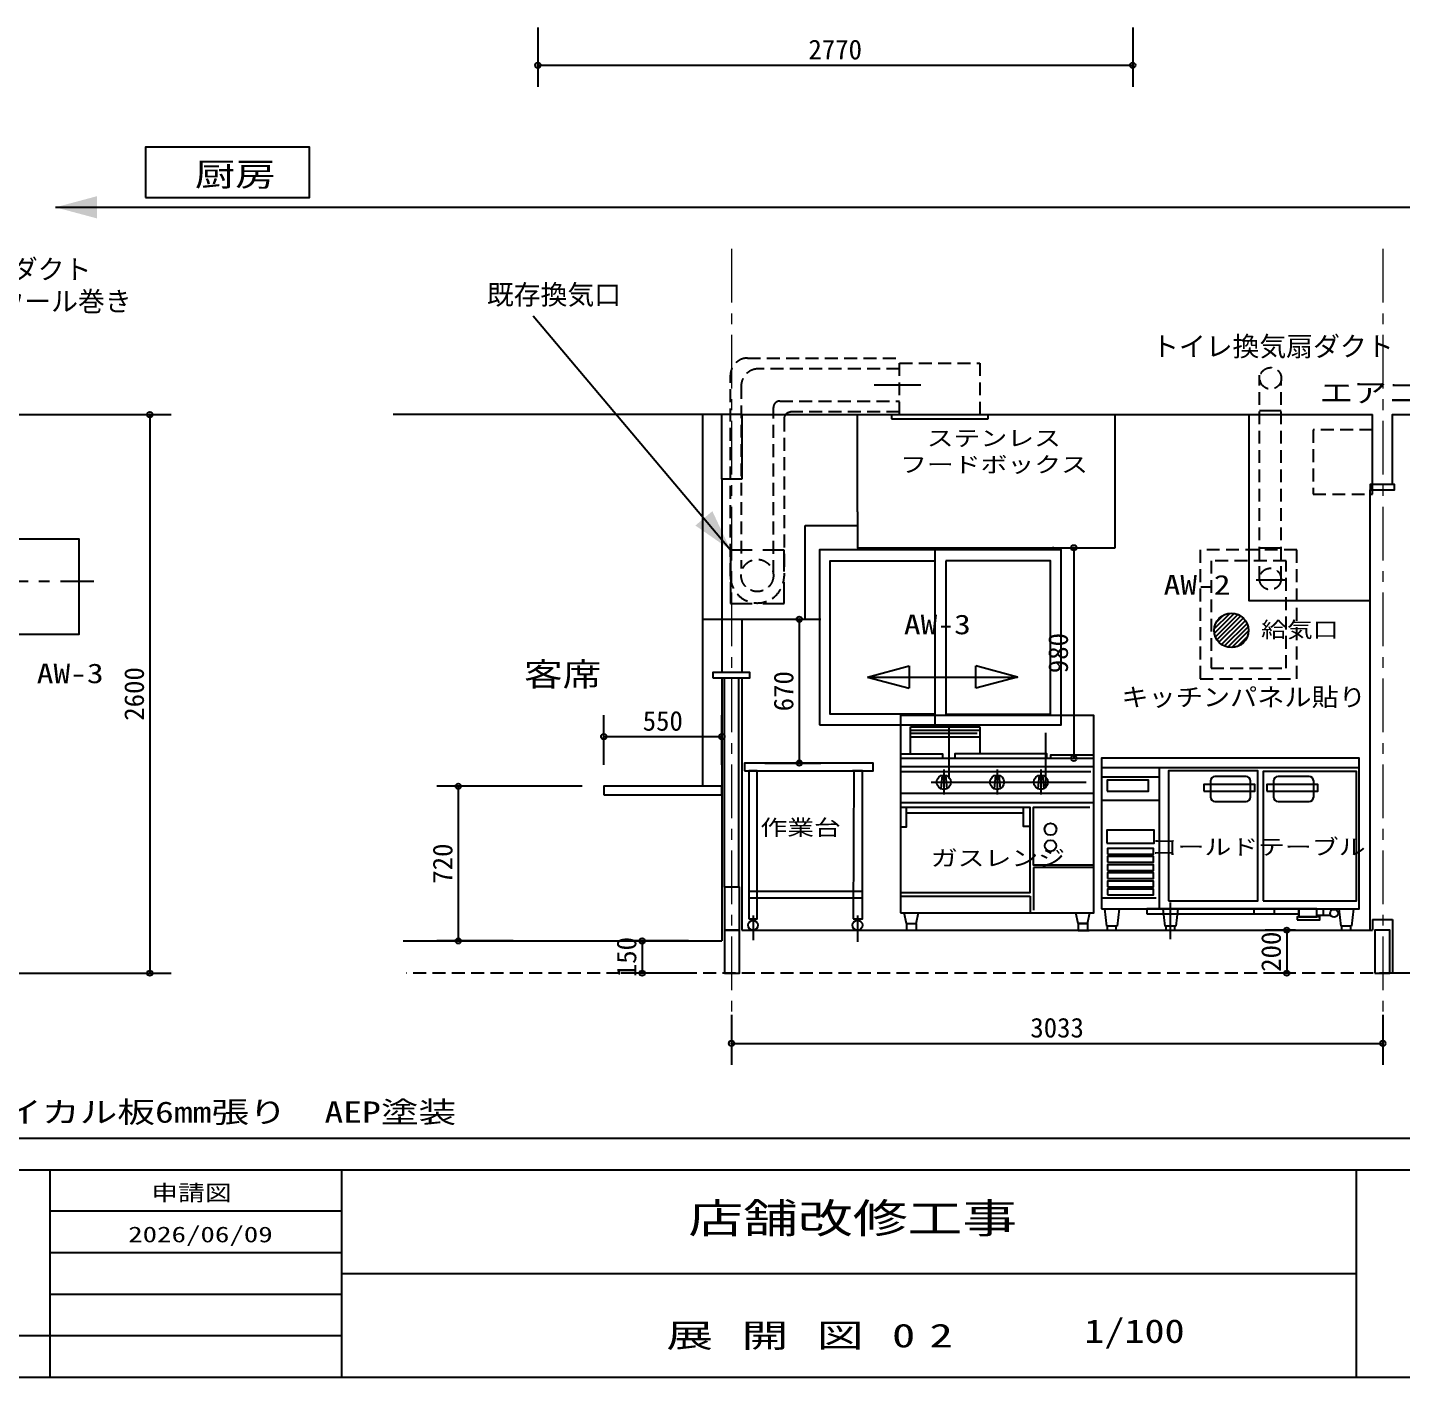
# Model space of a CAD drawing. Units: millimetres at full size, sheet at 1:50. Extents: x -10512 to 18330, y -7438 to 24497.
# Drawn here: x 2215 to 8614, y -7425 to -1141 of the extents above; entities that cross this region are included whole.
import ezdxf
from ezdxf.enums import TextEntityAlignment as Align

# ---------------------------------------------------------------- set-up
doc = ezdxf.new("R2010")
doc.units = ezdxf.units.MM
doc.header["$LTSCALE"] = 50
doc.header["$PDMODE"] = 32
doc.header["$PDSIZE"] = 25
for name, pattern in [('CHAIN1', [8, 5, -1, 1, -1]), ('DASHED1', [1.8, 1.2, -0.6]), ('DASHED2', [3, 2, -1])]:
    doc.linetypes.add(name, pattern=pattern)
doc.layers.add('0-0_0', color=7, linetype='Continuous')
doc.layers.add('0-8_8', color=6, linetype='CHAIN1', lineweight=9)
doc.styles.add('ＭＳ ゴシック', font='')
doc.styles.get('ＭＳ ゴシック').set_extended_font_data('MS Gothic')

msp = doc.modelspace()

# ---------------------------------------------------------------- linework, layer by layer
at = {"layer": '0-0_0'}
for p, q in [((4591.9, -1140.89), (4591.9, -1416.64)), ((7361.9, -1140.89), (7361.9, -1416.64)), ((4591.9, -1316.64), (7361.9, -1316.64)), ((2345.47, -1977.89), (10158.99, -1977.89)), ((5489.54, -3573.3), (4570.27, -2484.2)), ((6158.6, -2804.78), (6375.51, -2804.78)), ((2074.02, -2942.78), (2884.72, -2942.78)), ((2784.72, -2942.78), (2784.72, -5542.78)), ((5542.27, -2942.78), (3918.09, -2942.78)), ((5448.77, -3242.78), (5448.77, -2942.78)), ((5542.27, -2942.78), (5542.27, -3242.78)), ((5542.27, -2942.78), (8478.27, -2942.78)), ((6080.43, -3396.03), (6080.43, -2942.78)), ((6238.35, -2942.78), (6238.35, -2962.78)), ((6688.35, -2962.78), (6688.35, -2942.78)), ((7280.43, -3427.78), (7280.43, -2942.78)), ((8478.27, -3267.78), (8478.27, -2942.78)), ((6238.35, -2962.78), (6688.35, -2962.78)), ((5448.77, -3242.78), (5448.77, -4142.78)), ((5542.27, -3242.78), (5448.77, -3242.78)), ((8468.27, -5342.78), (8468.27, -3292.78)), ((7280.43, -3562.78), (7280.43, -3396.03)), ((5836.52, -3459.34), (6080.43, -3459.34)), ((5836.52, -3895.19), (5836.52, -3459.34)), ((6441.27, -3572.78), (6441.27, -4386.78)), ((6994.18, -3562.78), (6987.96, -3562.78)), ((7087.96, -3562.78), (7087.96, -4542.78)), ((6491.27, -3622.78), (6491.27, -4336.78)), ((7937.29, -3712.36), (8076.64, -3712.36)), ((5357.78, -3895.19), (5836.52, -3895.19)), ((5542.27, -3895.19), (5542.27, -4142.78)), ((5599.62, -3895.19), (5909.24, -3895.19)), ((5809.24, -3895.19), (5809.24, -4565.19)), ((7742, -3939.64), (7813.73, -3867.91)), ((7742.63, -3960.23), (7834.32, -3868.54)), ((7747.19, -3976.88), (7850.97, -3873.1)), ((7751.58, -3908.85), (7782.94, -3877.49)), ((7754.39, -3990.89), (7864.98, -3880.3)), ((7763.74, -4002.76), (7876.85, -3889.65)), ((7775.1, -4012.61), (7886.7, -3901.01)), ((7788.55, -4020.37), (7894.46, -3914.46)), ((7804.47, -4025.67), (7899.75, -3930.38)), ((7823.86, -4027.49), (7901.58, -3949.77)), ((7850.4, -4022.16), (7896.25, -3976.31)), ((6127.58, -4164.75), (6320.76, -4112.99)), ((6320.76, -4112.99), (6320.76, -4216.51)), ((6825.16, -4164.75), (6631.97, -4112.99)), ((6631.97, -4216.51), (6631.97, -4112.99)), ((5448.77, -4167.78), (5448.77, -5392.78)), ((5461.27, -5142.78), (5461.27, -4167.78)), ((5526.27, -4167.78), (5526.27, -5142.78)), ((5542.27, -4167.78), (5542.27, -5342.78)), ((6127.58, -4164.75), (6320.76, -4216.51)), ((4898.77, -4572.78), (4898.77, -4341.74)), ((5448.77, -4572.78), (5448.77, -4341.74)), ((6326.63, -4396.97), (6649.58, -4396.97)), ((6326.63, -4524.02), (6326.63, -4396.97)), ((6649.58, -4412.85), (6326.63, -4412.85)), ((6649.58, -4396.97), (6649.58, -4522.57)), ((4898.77, -4441.74), (5448.77, -4441.74)), ((6326.63, -4425.84), (6638.03, -4425.84)), ((6326.63, -4443.17), (6649.58, -4443.17)), ((6280.43, -4542.78), (7180.43, -4542.78)), ((5649.45, -4565.19), (5909.24, -4565.19)), ((6063.75, -4601.28), (6060.39, -5290.44)), ((7180.43, -4581.76), (6280.43, -4581.76)), ((6280.43, -4603.42), (7167.44, -4603.42)), ((6482.11, -4594.99), (6482.11, -4711.19)), ((6730.43, -4594.99), (6730.43, -4711.19)), ((6934, -4594.99), (6934, -4711.19)), ((7216.71, -4585.33), (8416.71, -4585.33)), ((7485.09, -4588.11), (7485.09, -5242.78)), ((6422.88, -4653.95), (7145.96, -4653.95)), ((6474.14, -4622.22), (6468.41, -4683.32)), ((6490.09, -4622.22), (6495.81, -4683.32)), ((6722.46, -4622.22), (6716.73, -4683.32)), ((6738.41, -4622.22), (6744.13, -4683.32)), ((6926.02, -4622.22), (6920.3, -4683.32)), ((6941.98, -4622.22), (6947.7, -4683.32)), ((7484.21, -4630.45), (7216.71, -4630.45)), ((7723.6, -4648.9), (7723.6, -4722.16)), ((7889.74, -4627.63), (7744.86, -4627.63)), ((7911.01, -4722.16), (7911.01, -4648.9)), ((8017.43, -4648.9), (8017.43, -4722.16)), ((8183.57, -4627.63), (8038.7, -4627.63)), ((8204.84, -4722.16), (8204.84, -4648.9)), ((4798.77, -4672.78), (4121.29, -4672.78)), ((4221.29, -4672.78), (4221.29, -5392.78)), ((6280.43, -4704.48), (7180.43, -4704.48)), ((7180.43, -4750.68), (6280.43, -4750.68)), ((6309.31, -4796.88), (6853.15, -4796.88)), ((7216.71, -4738.3), (7484.21, -4738.3)), ((7744.86, -4743.43), (7889.74, -4743.43)), ((8038.7, -4743.43), (8183.57, -4743.43)), ((7180.43, -5050.98), (6899.35, -5050.98)), ((6899.35, -5050.98), (6899.35, -5249.79)), ((6280.43, -5183.8), (6884.91, -5183.8)), ((6884.91, -5183.8), (6884.91, -5262.78)), ((7216.71, -5192.43), (7471.74, -5192.43)), ((7229.93, -5242.78), (7239.32, -5324.23)), ((7298.61, -5242.78), (7289.22, -5324.23)), ((7502.87, -5242.78), (7512.26, -5324.23)), ((7537.21, -5213.19), (7537.21, -5385.32)), ((7571.55, -5242.78), (7562.15, -5324.23)), ((8321.68, -5242.78), (8331.07, -5324.23)), ((8390.36, -5242.78), (8380.97, -5324.23)), ((5585.13, -5290.44), (5585.13, -5298.29)), ((5593.75, -5274.67), (5593.75, -5389.08)), ((5602.66, -5290.44), (5602.66, -5298.65)), ((6071.77, -5290.44), (6071.77, -5298.29)), ((6080.39, -5274.67), (6080.39, -5396.67)), ((6089.31, -5290.44), (6089.31, -5298.65)), ((6308.67, -5311.79), (6298.03, -5262.78)), ((6353.26, -5311.79), (6363.9, -5262.78)), ((7107.61, -5311.79), (7096.97, -5262.78)), ((7152.19, -5311.79), (7162.83, -5262.78)), ((8284.03, -5273.75), (8248.54, -5273.75)), ((8478.27, -5292.78), (8478.27, -5342.78)), ((8478.27, -5292.78), (8571.77, -5292.78)), ((8571.77, -5292.78), (8571.77, -5542.78)), ((5542.27, -5342.78), (8478.27, -5342.78)), ((6353.26, -5343.55), (6302.09, -5343.55)), ((6308.67, -5311.79), (6308.67, -5343.55)), ((6308.67, -5311.79), (6353.26, -5311.79)), ((6353.26, -5311.79), (6353.26, -5343.55)), ((7107.61, -5311.79), (7107.61, -5343.55)), ((7152.19, -5311.79), (7107.61, -5311.79)), ((7107.61, -5311.79), (7155.89, -5311.79)), ((7107.61, -5343.55), (7158.78, -5343.55)), ((7142.9, -5343.55), (7107.61, -5343.55)), ((7152.19, -5311.79), (7152.19, -5343.55)), ((7289.22, -5324.23), (7239.32, -5324.23)), ((7243, -5324.23), (7243, -5342.78)), ((7562.15, -5324.23), (7512.26, -5324.23)), ((7515.94, -5324.23), (7515.94, -5342.78)), ((8119.66, -5342.78), (7979.42, -5342.78)), ((8079.42, -5342.78), (8079.42, -5542.78)), ((8380.97, -5324.23), (8331.07, -5324.23)), ((8334.75, -5324.23), (8334.75, -5342.78)), ((3964.27, -5392.78), (5448.77, -5392.78)), ((4476.12, -5392.78), (4121.29, -5392.78)), ((5293.19, -5392.78), (4977.64, -5392.78)), ((5077.64, -5392.78), (5077.64, -5542.78)), ((2074.02, -5542.78), (2884.72, -5542.78)), ((5293.19, -5542.78), (4977.64, -5542.78)), ((8119.66, -5542.78), (7979.42, -5542.78)), ((8915.73, -5542.78), (8571.77, -5542.78)), ((5493.77, -5737.22), (5493.77, -5969.88)), ((8526.77, -5737.22), (8526.77, -5969.88)), ((5493.77, -5869.88), (8526.77, -5869.88)), ((9625.6, -6312.39), (-9934.59, -6312.39)), ((-10500, -6457.7), (10008.96, -6457.7)), ((2319.15, -6457.7), (2319.15, -7425)), ((3677.46, -6457.7), (3677.46, -7425)), ((8402.46, -6457.7), (8402.46, -7425)), ((3677.46, -6651.16), (2319.15, -6651.16)), ((3677.46, -6844.62), (2319.15, -6844.62)), ((3677.46, -6941.35), (8402.46, -6941.35)), ((3677.46, -7038.08), (2319.15, -7038.08)), ((3677.46, -7231.54), (-3759.83, -7231.54)), ((10008.96, -7425), (-10500, -7425))]:
    msp.add_line(p, q, dxfattribs=at)
at = {"layer": '0-0_0', "linetype": 'DASHED1'}
for p, q in [((5568.62, -2679.78), (6275.85, -2679.78)), ((6275.85, -2729.78), (5618.62, -2729.78)), ((5488.62, -3694.8), (5488.62, -2759.78)), ((5538.62, -2809.78), (5538.62, -3659.62)), ((7952.83, -3707.91), (7952.83, -2759.46)), ((8052.83, -3707.91), (8052.83, -2785.75)), ((5688.62, -3680.58), (5688.62, -2909.78)), ((5718.62, -2879.78), (6275.85, -2879.78)), ((6275.85, -2929.78), (5768.62, -2929.78)), ((5738.62, -2961.68), (5738.62, -3694.8)), ((8571.77, -5542.78), (3980.77, -5542.78))]:
    msp.add_line(p, q, dxfattribs=at)
at = {"layer": '0-0_0', "linetype": 'CHAIN1'}
for p, q in [((7952.83, -2924.17), (8052.83, -2924.17)), ((7952.83, -3562.36), (8052.83, -3562.36)), ((1968.21, -3718.73), (2523.63, -3718.73)), ((6505.43, -4386.78), (6505.43, -4677.59)), ((6955.43, -4424.62), (6955.43, -4685.3))]:
    msp.add_line(p, q, dxfattribs=at)
at = {"layer": '0-0_0'}
for points in [[(2764.75, -1933), (3527.83, -1933), (3527.83, -1698.2), (2764.75, -1698.2)], [(8468.27, -3292.78), (8581.77, -3292.78), (8581.77, -3267.78), (8468.27, -3267.78)], [(5903.77, -4386.78), (7028.77, -4386.78), (7028.77, -3572.78), (5903.77, -3572.78)], [(5406.85, -4167.78), (5579.44, -4167.78), (5579.44, -4142.78), (5406.85, -4142.78)], [(6280.43, -5262.78), (7180.43, -5262.78), (7180.43, -4342.78), (6280.43, -4342.78)], [(7216.71, -5242.78), (8416.71, -5242.78), (8416.71, -4542.78), (7216.71, -4542.78)], [(5553.75, -4601.28), (6153.75, -4601.28), (6153.75, -4565.19), (5553.75, -4565.19)], [(5573.75, -5290.44), (5613.75, -5290.44), (5613.75, -4601.28), (5573.75, -4601.28)], [(7528.4, -5205.48), (7945.51, -5205.48), (7945.51, -4600.73), (7528.4, -4600.73)], [(7969.73, -5205.48), (8404.45, -5205.48), (8404.45, -4604.33), (7969.73, -4604.33)], [(7243.19, -4695.38), (7435.79, -4695.38), (7435.79, -4644.76), (7243.19, -4644.76)], [(7693.48, -4695.9), (7930.42, -4695.9), (7930.42, -4665.12), (7693.48, -4665.12)], [(7987.31, -4695.9), (8224.25, -4695.9), (8224.25, -4665.12), (7987.31, -4665.12)], [(4898.77, -4712.78), (5448.77, -4712.78), (5448.77, -4672.78), (4898.77, -4672.78)], [(7242.09, -4938.05), (7462.2, -4938.05), (7462.2, -4877.52), (7242.09, -4877.52)], [(7244.29, -4988.67), (7458.9, -4988.67), (7458.9, -4962.26), (7244.29, -4962.26)], [(7244.29, -5026.61), (7458.9, -5026.61), (7458.9, -5000.2), (7244.29, -5000.2)], [(7244.29, -5064.56), (7458.9, -5064.56), (7458.9, -5038.14), (7244.29, -5038.14)], [(7244.29, -5102.5), (7458.9, -5102.5), (7458.9, -5076.08), (7244.29, -5076.08)], [(7244.29, -5140.44), (7458.9, -5140.44), (7458.9, -5114.02), (7244.29, -5114.02)], [(5461.27, -5342.78), (5531.27, -5342.78), (5531.27, -5142.78), (5461.27, -5142.78)], [(5573.75, -5192.78), (6103.75, -5192.78), (6103.75, -5162.78), (5573.75, -5162.78)], [(7244.29, -5178.38), (7458.9, -5178.38), (7458.9, -5151.97), (7244.29, -5151.97)], [(7428.08, -5266.56), (8135.23, -5266.56), (8135.23, -5242.78), (7428.08, -5242.78)], [(8135.23, -5280.73), (8220.21, -5280.73), (8220.21, -5242.78), (8135.23, -5242.78)], [(8128.52, -5294.15), (8233.63, -5294.15), (8233.63, -5280.73), (8128.52, -5280.73)], [(5461.27, -5542.78), (5531.27, -5542.78), (5531.27, -5342.78), (5461.27, -5342.78)], [(8489.27, -5542.78), (8559.27, -5542.78), (8559.27, -5342.78), (8489.27, -5342.78)]]:
    msp.add_lwpolyline(points, close=True, dxfattribs=at)
at = {"layer": '0-0_0', "linetype": 'DASHED1'}
msp.add_lwpolyline([(6275.85, -2942.78), (6275.85, -2702.78), (6650.85, -2702.78), (6650.85, -2942.78)], dxfattribs=at)
at = {"layer": '0-0_0'}
for points in [[(5357.78, -2942.78), (5357.78, -3895.19), (5357.78, -4672.78)], [(8468.27, -3809.92), (7904.28, -3809.92), (7904.28, -2942.78)], [(8571.77, -3267.78), (8571.77, -2942.78), (9196.31, -2942.78)], [(6080.43, -3396.03), (6080.43, -3562.78), (7280.43, -3562.78)], [(2174.02, -3521.6), (2454.22, -3521.6), (2454.22, -3967.08), (2174.02, -3967.08)], [(6441.27, -4336.78), (5953.77, -4336.78), (5953.77, -3622.78), (6441.27, -3622.78)], [(6491.27, -4336.78), (6978.77, -4336.78), (6978.77, -3622.78), (6491.27, -3622.78)], [(6127.58, -4164.75), (6825.16, -4164.75), (6631.97, -4216.51)], [(6477.78, -4542.78), (6477.78, -4524.02), (6280.43, -4524.02)], [(6961.43, -4542.78), (6961.43, -4522.57), (6534.09, -4522.57), (6534.09, -4542.78)], [(7180.43, -4528.35), (6978.75, -4528.35), (6978.75, -4542.78)], [(6060.39, -5290.44), (6103.75, -5290.44), (6103.75, -4601.28), (6057.04, -4601.28)], [(6280.43, -4769.45), (6883.47, -4769.45), (6883.47, -5169.36), (6280.43, -5169.36)], [(6280.43, -4861.85), (6309.31, -4861.85), (6309.31, -4769.45)], [(6883.47, -4860.4), (6853.15, -4860.4), (6853.15, -4769.45)], [(7180.43, -5039.43), (6899.35, -5039.43), (6899.35, -4770.89), (7163.11, -4770.89)], [(7926.5, -5242.78), (7926.5, -5266.56), (8022.66, -5266.56), (8022.66, -5242.78), (8105.41, -5242.78)], [(8248.54, -5242.78), (8248.54, -5273.75), (8220.21, -5273.75)], [(7243, -5342.78), (7285.54, -5342.78), (7285.54, -5324.23)], [(7515.94, -5342.78), (7558.47, -5342.78), (7558.47, -5324.23)], [(8334.75, -5342.78), (8377.29, -5342.78), (8377.29, -5324.23)]]:
    msp.add_lwpolyline(points, dxfattribs=at)
at = {"layer": '0-0_0', "linetype": 'DASHED1'}
for points in [[(8202.17, -3313.73), (8478.27, -3313.73), (8478.27, -3013.68), (8202.17, -3013.68)], [(7676.64, -4172.78), (8126.64, -4172.78), (8126.64, -3572.78), (7676.64, -3572.78)], [(7726.64, -3622.78), (7726.64, -4122.78), (8076.64, -4122.78), (8076.64, -3622.78)]]:
    msp.add_lwpolyline(points, close=True, dxfattribs=at)
at = {"layer": '0-0_0', "linetype": 'DASHED2'}
msp.add_lwpolyline([(5489.54, -3822.78), (5739.54, -3822.78), (5739.54, -3573.3), (5489.54, -3573.3)], close=True, dxfattribs=at)
at = {"layer": '0-0_0', "linetype": 'DASHED1'}
for centre, radius in [((8004.19, -2774.17), 50), ((5613.62, -3691.66), 75), ((8002.83, -3707.91), 50)]:
    msp.add_circle(centre, radius, dxfattribs=at)
at = {"layer": '0-0_0'}
for centre, radius in [((7821.61, -3947.52), 80), ((6482.11, -4653.95), 33.21), ((6730.43, -4653.95), 33.21), ((6934, -4653.95), 33.21), ((6979.18, -4873.07), 27.7), ((6979.18, -4949.7), 26.53), ((8299.97, -5264.33), 18.52), ((5593.46, -5319.76), 23.03), ((6080.11, -5319.76), 23.03)]:
    msp.add_circle(centre, radius, dxfattribs=at)
at = {"layer": '0-0_0', "linetype": 'DASHED1'}
for centre, radius, start, end in [((5568.62, -2759.78), 80, 90, 180), ((5618.62, -2809.78), 80, 90, 180), ((5718.62, -2909.78), 30, 90, 180), ((5768.62, -2961.68), 30, 90, 180), ((5613.62, -3694.8), 125, 180, 360)]:
    msp.add_arc(centre, radius, start, end, dxfattribs=at)
at = {"layer": '0-0_0'}
for centre, start, end in [((7744.86, -4648.9), 90, 180), ((7889.74, -4648.9), 0, 90), ((8038.7, -4648.9), 90, 180), ((8183.57, -4648.9), 0, 90), ((7744.86, -4722.16), 180, 270), ((7889.74, -4722.16), 270, 360), ((8038.7, -4722.16), 180, 270), ((8183.57, -4722.16), 270, 360)]:
    msp.add_arc(centre, 21.27, start, end, dxfattribs=at)
for p in [(4591.9, -1316.64), (7361.9, -1316.64), (2784.72, -2942.78), (7087.96, -3562.78), (5809.24, -3895.19), (4898.77, -4441.74), (5448.77, -4441.74), (7087.96, -4542.78), (5809.24, -4565.19), (4221.29, -4672.78), (8079.42, -5342.78), (4221.29, -5392.78), (5077.64, -5392.78), (2784.72, -5542.78), (5077.64, -5542.78), (8079.42, -5542.78), (5493.77, -5869.88), (8526.77, -5869.88)]:
    msp.add_point(p, dxfattribs=at)
for points in [[(2345.47, -1977.89), (2538.65, -1926.12), (2538.65, -2029.65)], [(5325.38, -3459.06), (5404.49, -3392.29), (5489.54, -3573.3)]]:
    msp.add_solid(points, dxfattribs=at)
at = {"layer": '0-8_8'}
for p, q in [((5493.77, -2171.48), (5493.77, -5898.24)), ((8526.77, -2171.48), (8526.77, -5898.24))]:
    msp.add_line(p, q, dxfattribs=at)

# ---------------------------------------------------------------- texts
at = {"layer": '0-0_0', "style": 'ＭＳ ゴシック'}
for s, p in [('2770', (5851.9, -1316.64)), ('換気ダクト', (1887.56, -2339.86)), ('ロックウール巻き', (1700, -2488.86)), ('既存換気口', (4354.48, -2457.8)), ('トイレ換気扇ダクト', (7452.03, -2698.58)), ('550', (5080.02, -4441.74)), ('3033', (6885.27, -5869.88))]:
    msp.add_text(s, height=91.64, dxfattribs=at).set_placement(p, align=Align.BOTTOM_LEFT)
for s, height, width, p in [('厨房', 110, 1.25, (2995.01, -1912.12)), ('エアコン', 91.64, 1.25, (8232.68, -2913.82)), ('ステンレス', 73.31, 1.25, (6402.75, -3111.04)), ('フードボックス', 73.31, 1.25, (6278.64, -3234.04)), ('AW-2', 91.64, 1.25, (7505.88, -3808.36)), ('AW-3', 91.64, 1.25, (6296.38, -3992.8)), ('給気口', 73.31, 1.2, (7960.08, -4002.25)), ('客席', 110, 1.2, (4527.31, -4239.49)), ('AW-3', 91.64, 1.25, (2258.04, -4220.59)), ('キッチンパネル貼り', 84.31, 1.1, (7309.46, -4325.33)), ('作業台', 73.31, 1.25, (5627.93, -4923.64)), ('コールドテーブル', 73.31, 1.25, (7446.33, -5013.84)), ('ガスレンジ', 73.31, 1.25, (6421.88, -5065.8)), ('天井：ケイカル板6mm張り\u3000AEP塗装', 98.97, 1.3, (1405.01, -6268.68)), ('申請図', 73.31, 1.25, (2790.98, -6624.21)), ('店舗改修工事', 138.6, 1.35, (5292.6, -6794.38)), ('2026/06/09', 73.31, 1.35, (2683.79, -6817.67)), ('1/100', 110, 1.25, (7136.23, -7296.93))]:
    msp.add_text(s, height=height, dxfattribs=dict(at, width=width)).set_placement(p, align=Align.BOTTOM_LEFT)
for s, p in [('980', (7087.96, -4146.53)), ('2600', (2784.72, -4367.78)), ('670', (5809.24, -4323.94)), ('720', (4221.29, -5126.53)), ('200', (8079.42, -5536.53)), ('150', (5077.64, -5561.53))]:
    msp.add_text(s, height=91.64, rotation=90, dxfattribs=at).set_placement(p, align=Align.BOTTOM_LEFT)
at = {"layer": '0-0_0', "insert": (5190.13, -7296.93), "char_height": 110, "attachment_point": 7, "style": 'ＭＳ ゴシック'}
msp.add_mtext('\\T1.61;\\W1.45;展開図02', dxfattribs=at)

doc.saveas('drawing.dxf')
